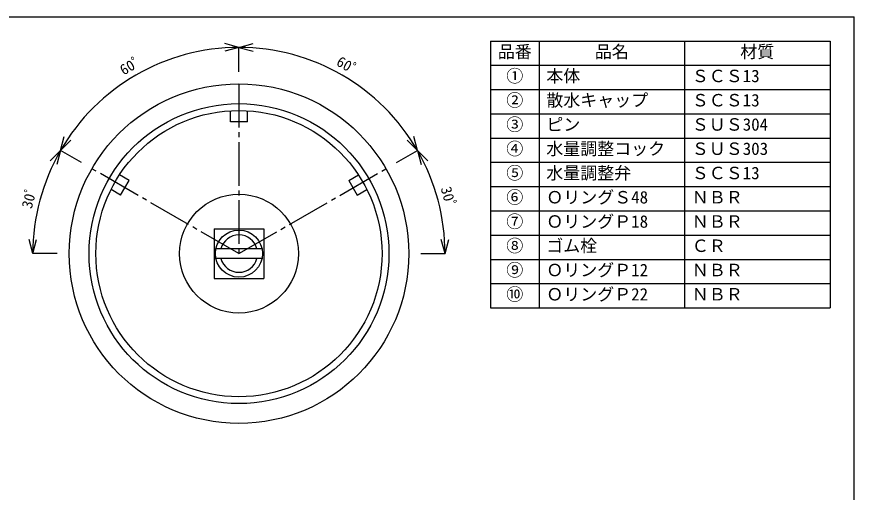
# Model space of a CAD drawing. Units: millimetres, scale not verified. Extents: x -140 to 140, y -97 to 99.
# Drawn here: x -32.6 to 140.1, y 1.1 to 99.1 of the extents above; entities that cross this region are included whole.
import ezdxf
from ezdxf.enums import TextEntityAlignment as Align

# ---------------------------------------------------------------- set-up
doc = ezdxf.new("R2010")
doc.units = ezdxf.units.MM
doc.linetypes.add('CHAIN2', pattern=[12, 9, -1, 1, -1])
for name, color, linetype in [('0-0_図面枠', 7, 'Continuous'), ('0-1_ノズル', 4, 'Continuous'), ('0-8_表', 7, 'Continuous')]:
    doc.layers.add(name, color=color, linetype=linetype)
doc.styles.add('ＭＳ ゴシック', font='')
doc.styles.get('ＭＳ ゴシック').set_extended_font_data('MS Gothic')

msp = doc.modelspace()

# ---------------------------------------------------------------- linework, layer by layer
at = {"layer": '0-0_図面枠', "color": 5}
msp.add_line((-139.949, 99.1), (140.051, 99.1), dxfattribs=at)
msp.add_lwpolyline([(-139.949, 99.1), (-139.949, -96.9), (140.051, -96.9), (140.051, 99.1)], dxfattribs=at)
at = {"layer": '0-1_ノズル', "color": 5}
msp.add_line((-139.949, 99.1), (140.051, 99.1), dxfattribs=at)
at = {"layer": '0-1_ノズル'}
for p, q in [((13.174, 92.782), (10.276, 93.558)), ((13.174, 92.782), (16.072, 93.558)), ((13.174, 92.782), (10.276, 92.005)), ((13.174, 92.782), (16.072, 92.005)), ((13.174, 87.782), (13.174, 92.782)), ((13.174, 87.782), (13.174, 92.782)), ((-23.632, 71.532), (-22.855, 74.429)), ((49.98, 71.532), (49.204, 74.429)), ((-23.632, 71.532), (-21.511, 73.653)), ((49.98, 71.532), (47.859, 73.653)), ((-23.632, 71.532), (-25.753, 69.41)), ((45.65, 69.032), (49.98, 71.532)), ((49.98, 71.532), (52.102, 69.41)), ((49.98, 71.532), (50.757, 68.634)), ((-29.326, 50.282), (-30.102, 53.179)), ((-29.326, 50.282), (-28.549, 53.179)), ((55.674, 50.282), (54.898, 53.179)), ((55.674, 50.282), (56.451, 53.179)), ((-24.326, 50.282), (-29.326, 50.282)), ((17.92, 51.282), (8.428, 51.282)), ((50.674, 50.282), (55.674, 50.282)), ((17.92, 49.282), (8.428, 49.282))]:
    msp.add_line(p, q, dxfattribs=at)
at = {"layer": '0-1_ノズル', "color": 7, "linetype": 'CHAIN2'}
for p, q in [((13.174, 85.282), (13.174, 50.282)), ((13.174, 50.282), (-17.137, 67.782)), ((13.174, 50.282), (43.485, 67.782))]:
    msp.add_line(p, q, dxfattribs=at)
at = {"layer": '0-1_ノズル', "color": 7}
for p, q in [((14.924, 77.453), (14.924, 79.73)), ((35.83, 65.383), (37.802, 66.521)), ((35.83, 65.383), (37.58, 62.352)), ((-11.232, 62.352), (-13.204, 63.49)), ((37.58, 62.352), (39.552, 63.49))]:
    msp.add_line(p, q, dxfattribs=at)
at = {"layer": '0-1_ノズル', "color": 3}
for p, q in [((8.074, 55.382), (8.074, 45.182)), ((8.074, 45.182), (18.274, 45.182))]:
    msp.add_line(p, q, dxfattribs=at)
at = {"layer": '0-1_ノズル', "color": 5}
msp.add_lwpolyline([(-139.949, 99.1), (-139.949, -96.9), (140.051, -96.9), (140.051, 99.1)], dxfattribs=at)
at = {"layer": '0-1_ノズル', "color": 7}
for points in [[(14.924, 77.453), (11.424, 77.453), (11.424, 79.73)], [(-11.232, 62.352), (-9.482, 65.383), (-11.454, 66.521)]]:
    msp.add_lwpolyline(points, dxfattribs=at)
at = {"layer": '0-1_ノズル'}
msp.add_lwpolyline([(-19.302, 69.032), (-23.632, 71.532), (-24.408, 68.634)], dxfattribs=at)
at = {"layer": '0-1_ノズル', "color": 3}
msp.add_lwpolyline([(8.074, 55.382), (18.274, 55.382), (18.274, 45.182)], dxfattribs=at)
for radius in [35, 30.915, 29.5, 12.25]:
    msp.add_circle((13.174, 50.282), radius, dxfattribs=at)
at = {"layer": '0-1_ノズル'}
msp.add_circle((13.174, 50.282), 4.85, dxfattribs=at)
for radius, start, end in [(42.5, 90, 150), (42.5, 30, 90), (42.5, 150, 180), (42.5, 360, 30), (3.85, 15.05465, 164.94535), (3.85, 195.05465, 344.94535)]:
    msp.add_arc((13.174, 50.282), radius, start, end, dxfattribs=at)
at = {"layer": '0-8_表', "color": 4}
for p, q in [((65.051, 94.1), (135.051, 94.1)), ((65.051, 94.1), (65.051, 39.1)), ((65.051, 94.1), (135.051, 94.1)), ((65.051, 94.1), (65.051, 39.1)), ((75.051, 94.1), (75.051, 39.1)), ((75.051, 94.1), (75.051, 39.1)), ((105.051, 94.1), (105.051, 39.1)), ((105.051, 94.1), (105.051, 39.1)), ((135.051, 94.1), (135.051, 39.1)), ((135.051, 94.1), (135.051, 39.1)), ((65.051, 89.1), (135.051, 89.1)), ((65.051, 89.1), (135.051, 89.1)), ((65.051, 84.1), (135.051, 84.1)), ((65.051, 84.1), (135.051, 84.1)), ((65.051, 79.1), (135.051, 79.1)), ((65.051, 79.1), (135.051, 79.1)), ((65.051, 74.1), (135.051, 74.1)), ((65.051, 74.1), (135.051, 74.1)), ((65.051, 69.1), (135.051, 69.1)), ((65.051, 69.1), (135.051, 69.1)), ((65.051, 64.1), (135.051, 64.1)), ((65.051, 64.1), (135.051, 64.1)), ((65.051, 59.1), (135.051, 59.1)), ((65.051, 59.1), (135.051, 59.1)), ((65.051, 54.1), (135.051, 54.1)), ((65.051, 54.1), (135.051, 54.1)), ((65.051, 49.1), (135.051, 49.1)), ((65.051, 49.1), (135.051, 49.1)), ((65.051, 44.1), (135.051, 44.1)), ((65.051, 44.1), (135.051, 44.1)), ((65.051, 39.1), (135.051, 39.1)), ((65.051, 39.1), (135.051, 39.1))]:
    msp.add_line(p, q, dxfattribs=at)

# ---------------------------------------------------------------- texts
at = {"layer": '0-1_ノズル', "color": 7, "style": 'ＭＳ ゴシック'}
for s, rotation, p in [('60ﾟ', 30, (-10.274, 86.396)), ('60ﾟ', 330, (32.726, 88.646)), ('30ﾟ', 285, (54.127, 63.584)), ('30ﾟ', 75, (-28.943, 59.237))]:
    msp.add_text(s, height=2.199, rotation=rotation, dxfattribs=at).set_placement(p, align=Align.BOTTOM_LEFT)
at = {"layer": '0-8_表', "style": 'ＭＳ ゴシック'}
for s, p in [('品番', (66.551, 89.85)), ('品番', (66.551, 89.85)), ('品名', (86.551, 89.85)), ('品名', (86.551, 89.85)), ('材質', (116.551, 89.85)), ('材質', (116.551, 89.85)), ('①', (68.301, 84.85)), ('①', (68.301, 84.85)), ('本体', (76.551, 84.85)), ('本体', (76.551, 84.85)), ('ＳＣＳ13', (106.551, 84.85)), ('ＳＣＳ13', (106.551, 84.85)), ('②', (68.301, 79.85)), ('②', (68.301, 79.85)), ('散水キャップ', (76.551, 79.85)), ('散水キャップ', (76.551, 79.85)), ('ＳＣＳ13', (106.551, 79.85)), ('ＳＣＳ13', (106.551, 79.85)), ('③', (68.301, 74.85)), ('③', (68.301, 74.85)), ('ピン', (76.551, 74.85)), ('ピン', (76.551, 74.85)), ('ＳＵＳ304', (106.551, 74.85)), ('ＳＵＳ304', (106.551, 74.85)), ('④', (68.301, 69.85)), ('④', (68.301, 69.85)), ('水量調整コック', (76.551, 69.85)), ('水量調整コック', (76.551, 69.85)), ('ＳＵＳ303', (106.551, 69.85)), ('ＳＵＳ303', (106.551, 69.85)), ('⑤', (68.301, 64.85)), ('⑤', (68.301, 64.85)), ('水量調整弁', (76.551, 64.85)), ('水量調整弁', (76.551, 64.85)), ('ＳＣＳ13', (106.551, 64.85)), ('ＳＣＳ13', (106.551, 64.85)), ('⑥', (68.301, 59.85)), ('⑥', (68.301, 59.85)), ('ＯリングＳ48', (76.551, 59.85)), ('ＯリングＳ48', (76.551, 59.85)), ('ＮＢＲ', (106.551, 59.85)), ('ＮＢＲ', (106.551, 59.85)), ('⑦', (68.301, 54.85)), ('⑦', (68.301, 54.85)), ('ＯリングＰ18', (76.551, 54.85)), ('ＯリングＰ18', (76.551, 54.85)), ('ＮＢＲ', (106.551, 54.85)), ('ＮＢＲ', (106.551, 54.85)), ('⑧', (68.301, 49.85)), ('⑧', (68.301, 49.85)), ('ゴム栓', (76.551, 49.85)), ('ゴム栓', (76.551, 49.85)), ('ＣＲ', (106.551, 49.85)), ('ＣＲ', (106.551, 49.85)), ('⑨', (68.301, 44.85)), ('⑨', (68.301, 44.85)), ('ＯリングＰ12', (76.551, 44.85)), ('ＯリングＰ12', (76.551, 44.85)), ('ＮＢＲ', (106.551, 44.85)), ('ＮＢＲ', (106.551, 44.85)), ('⑩', (68.301, 39.85)), ('⑩', (68.301, 39.85)), ('ＯリングＰ22', (76.551, 39.85)), ('ＯリングＰ22', (76.551, 39.85)), ('ＮＢＲ', (106.551, 39.85)), ('ＮＢＲ', (106.551, 39.85))]:
    msp.add_text(s, height=2.566, dxfattribs=at).set_placement(p, align=Align.BOTTOM_LEFT)

doc.saveas('drawing.dxf')
